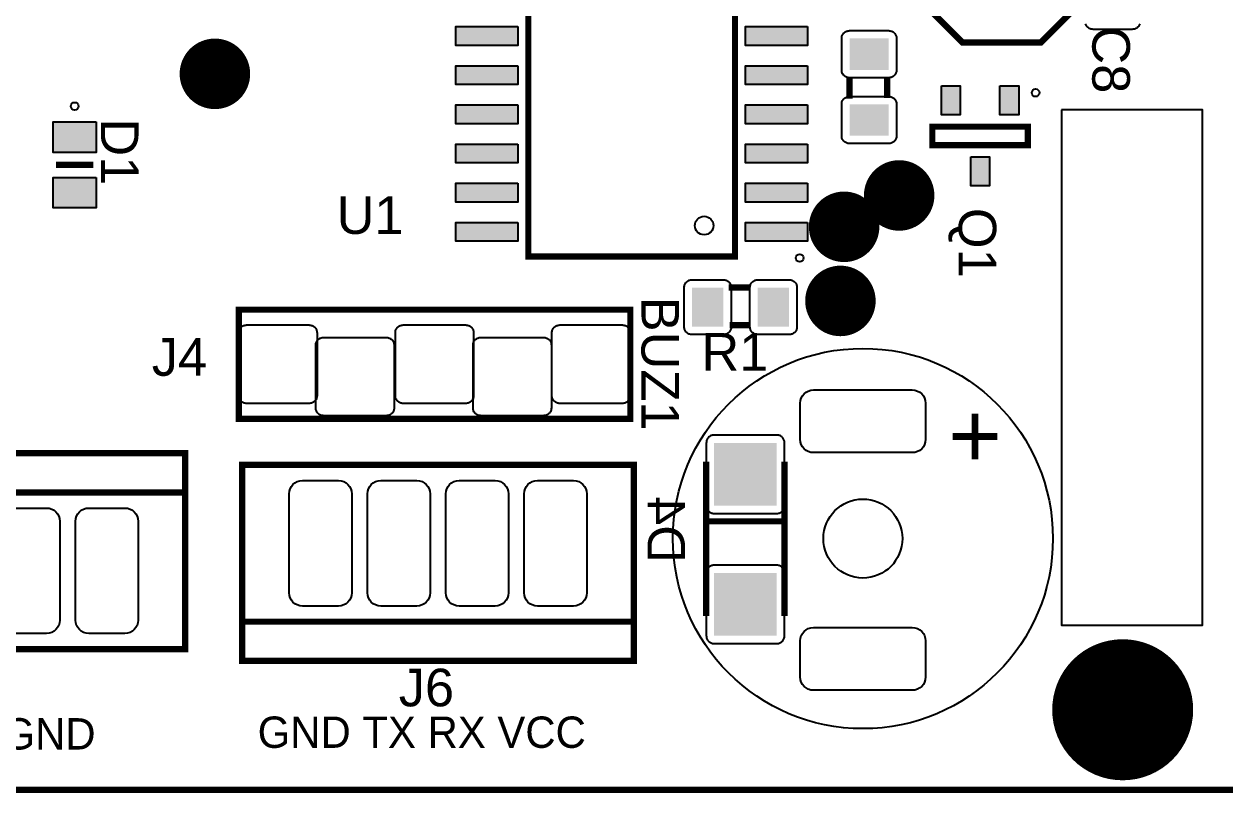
# Model space of a CAD drawing. Header units: inches. Extents: x 15 to 148, y 10 to 111.
# Drawn here: x 130.107 to 131.947, y 106.044 to 107.221 of the extents above; entities that cross this region are included whole.
import ezdxf

# ---------------------------------------------------------------- set-up
doc = ezdxf.new("R2010")
doc.units = ezdxf.units.IN
doc.header["$MEASUREMENT"] = 0
doc.layers.add('BLK_12AWG', color=7, linetype='Continuous')

# ---------------------------------------------------------------- blocks, each defined once
blk = doc.blocks.new('RPAD')
blk.add_trace([(-0.5, -0.5), (-0.5, 0.5), (0.5, -0.5), (0.5, 0.5)])
blk = doc.blocks.new('EPAD')
at = {"const_width": 0.5}
blk.add_lwpolyline([(-0.25, 0, 1), (0.25, 0, 1)], format="xyb", close=True, dxfattribs=at)
blk = doc.blocks.new('i2c')
for points, const_width in [([(129.4798, 105.3043), (131.5396, 105.3043), (131.5396, 109.1728), (129.4798, 109.1728), (129.4798, 105.3043)], 0.008), ([(129.4798, 105.3043), (131.5396, 105.3043), (131.5396, 109.1728), (129.4798, 109.1728), (129.4798, 105.3043)], 0.008), ([(129.4798, 105.3043), (131.5396, 105.3043), (131.5396, 109.1728), (129.4798, 109.1728), (129.4798, 105.3043)], 0.008), ([(130.5359, 107.2387), (130.2359, 107.2387), (130.1859, 107.2887), (130.1859, 107.3887), (130.2359, 107.4387), (130.5359, 107.4387), (130.5859, 107.3887), (130.5859, 107.2887), (130.5359, 107.2387)], 0.008), ([(130.5359, 107.2387), (130.2359, 107.2387), (130.1859, 107.2887), (130.1859, 107.3887), (130.2359, 107.4387), (130.5359, 107.4387), (130.5859, 107.3887), (130.5859, 107.2887), (130.5359, 107.2387)], 0.008), ([(130.5359, 107.2387), (130.2359, 107.2387), (130.1859, 107.2887), (130.1859, 107.3887), (130.2359, 107.4387), (130.5359, 107.4387), (130.5859, 107.3887), (130.5859, 107.2887), (130.5359, 107.2387)], 0.008), ([(130.6934, 107.2501), (130.717, 107.2501), (130.717, 107.3721), (130.6934, 107.3721), (130.6934, 107.2501)], 0.00787), ([(130.6934, 107.2501), (130.717, 107.2501), (130.717, 107.3721), (130.6934, 107.3721), (130.6934, 107.2501)], 0.00787), ([(130.6934, 107.2501), (130.717, 107.2501), (130.717, 107.3721), (130.6934, 107.3721), (130.6934, 107.2501)], 0.00787), ([(130.6298, 107.1924), (130.6568, 107.1924)], 0.008), ([(130.6298, 107.1924), (130.6568, 107.1924)], 0.008), ([(130.6298, 107.1924), (130.6568, 107.1924)], 0.008), ([(130.6298, 107.1444), (130.6578, 107.1444)], 0.008), ([(130.6298, 107.1444), (130.6578, 107.1444)], 0.008), ([(130.6298, 107.1444), (130.6578, 107.1444)], 0.008), ([(131.3179, 107.0615), (131.1209, 107.0615)], 0.008), ([(131.3179, 107.0615), (131.1209, 107.0615)], 0.008), ([(131.3179, 107.0615), (131.1209, 107.0615)], 0.008), ([(131.1969, 107.0615), (131.1969, 106.9615)], 0.008), ([(131.1969, 107.0615), (131.1969, 106.9615)], 0.008), ([(131.1969, 107.0615), (131.1969, 106.9615)], 0.008), ([(130.8987, 107.0183), (130.8987, 106.9903)], 0.008), ([(130.8987, 107.0183), (130.8987, 106.9903)], 0.008), ([(130.8987, 107.0183), (130.8987, 106.9903)], 0.008), ([(130.9467, 107.0183), (130.9467, 106.9913)], 0.008), ([(130.9467, 107.0183), (130.9467, 106.9913)], 0.008), ([(130.9467, 107.0183), (130.9467, 106.9913)], 0.008), ([(130.1463, 106.9981), (130.1463, 106.7344), (130.8589, 106.7344), (130.8589, 106.9981), (130.1463, 106.9981)], 0.00787), ([(130.1463, 106.9981), (130.1463, 106.7344), (130.8589, 106.7344), (130.8589, 106.9981), (130.1463, 106.9981)], 0.00787), ([(130.1463, 106.9981), (130.1463, 106.7344), (130.8589, 106.7344), (130.8589, 106.9981), (130.1463, 106.9981)], 0.00787), ([(131.1209, 106.9615), (131.3179, 106.9615)], 0.008), ([(131.1209, 106.9615), (131.3179, 106.9615)], 0.008), ([(131.1209, 106.9615), (131.3179, 106.9615)], 0.008), ([(130.9268, 106.3645), (131.0661, 106.3645), (131.0661, 106.8645), (130.9268, 106.8645), (130.9268, 106.3645)], 0.008), ([(130.9268, 106.3645), (131.0661, 106.3645), (131.0661, 106.8645), (130.9268, 106.8645), (130.9268, 106.3645)], 0.008), ([(130.9268, 106.3645), (131.0661, 106.3645), (131.0661, 106.8645), (130.9268, 106.8645), (130.9268, 106.3645)], 0.008), ([(131.125, 106.3689), (131.375, 106.3689), (131.375, 106.8689), (131.125, 106.8689), (131.125, 106.3689)], 0.008), ([(131.125, 106.3689), (131.375, 106.3689), (131.375, 106.8689), (131.125, 106.8689), (131.125, 106.3689)], 0.008), ([(131.125, 106.3689), (131.375, 106.3689), (131.375, 106.8689), (131.125, 106.8689), (131.125, 106.3689)], 0.008), ([(131.325, 106.8689), (131.325, 106.3689)], 0.008), ([(131.325, 106.8689), (131.325, 106.3689)], 0.008), ([(131.325, 106.8689), (131.325, 106.3689)], 0.008), ([(131.11, 105.7961), (131.36, 105.7961), (131.36, 106.2961), (131.11, 106.2961), (131.11, 105.7961)], 0.008), ([(131.11, 105.7961), (131.36, 105.7961), (131.36, 106.2961), (131.11, 106.2961), (131.11, 105.7961)], 0.008), ([(131.11, 105.7961), (131.36, 105.7961), (131.36, 106.2961), (131.11, 106.2961), (131.11, 105.7961)], 0.008), ([(131.16, 105.7961), (131.16, 106.2961)], 0.008), ([(131.16, 105.7961), (131.16, 106.2961)], 0.008), ([(131.16, 105.7961), (131.16, 106.2961)], 0.008), ([(130.742, 106.1787), (130.742, 106.1314)], 0.00787), ([(130.742, 106.1787), (130.742, 106.1314)], 0.00787), ([(130.742, 106.1787), (130.742, 106.1314)], 0.00787)]:
    blk.add_lwpolyline(points, dxfattribs=dict(const_width=const_width))
for points in [[(130.6718, 107.4151), (131.3293, 107.4151), (131.3293, 107.595), (130.6718, 107.595), (130.6718, 107.4151)], [(130.5622, 107.515), (130.5631, 107.5146), (130.564, 107.5142), (130.5648, 107.5137), (130.5656, 107.5132), (130.5663, 107.5125), (130.5669, 107.5118), (130.5675, 107.5111), (130.568, 107.5102), (130.5684, 107.5094), (130.5687, 107.5084), (130.569, 107.5075), (130.5691, 107.5065), (130.5692, 107.5054), (130.5692, 107.4554), (130.5691, 107.4544), (130.569, 107.4534), (130.5687, 107.4524), (130.5684, 107.4515), (130.568, 107.4506), (130.5675, 107.4498), (130.5669, 107.449), (130.5663, 107.4483), (130.5656, 107.4477), (130.5648, 107.4471), (130.564, 107.4466), (130.5631, 107.4462), (130.5622, 107.4459)], [(131.18, 106.0731), (131.18, 106.1191), (131.1803, 106.1226), (131.1813, 106.1258), (131.1828, 106.1287), (131.1849, 106.1312), (131.1874, 106.1332), (131.1903, 106.1348), (131.1935, 106.1358), (131.197, 106.1361), (131.323, 106.1361), (131.3264, 106.1358), (131.3297, 106.1348), (131.3326, 106.1332), (131.3351, 106.1312), (131.3371, 106.1287), (131.3387, 106.1258), (131.3396, 106.1226), (131.34, 106.1191), (131.34, 106.0731)]]:
    blk.add_lwpolyline(points)
for points in [[(130.6414, 107.3365), (130.6414, 107.3605), (130.6784, 107.3605), (130.6784, 107.3365), (130.6414, 107.3365)], [(130.7319, 107.2991), (130.7319, 107.3231), (130.7689, 107.3231), (130.7689, 107.2991), (130.7319, 107.2991)], [(130.6414, 107.2617), (130.6414, 107.2857), (130.6784, 107.2857), (130.6784, 107.2617), (130.6414, 107.2617)], [(131.0463, 107.2415), (131.0923, 107.2415), (131.0958, 107.2412), (131.099, 107.2402), (131.1019, 107.2387), (131.1044, 107.2366), (131.1065, 107.2341), (131.108, 107.2312), (131.109, 107.228), (131.1093, 107.2245), (131.1093, 107.0985), (131.109, 107.095), (131.108, 107.0918), (131.1065, 107.0889), (131.1044, 107.0864), (131.1019, 107.0844), (131.099, 107.0828), (131.0958, 107.0819), (131.0923, 107.0815), (131.0463, 107.0815), (131.0429, 107.0819), (131.0397, 107.0828), (131.0368, 107.0844), (131.0343, 107.0864), (131.0322, 107.0889), (131.0307, 107.0918), (131.0297, 107.095), (131.0293, 107.0985), (131.0293, 107.2245), (131.0297, 107.228), (131.0307, 107.2312), (131.0322, 107.2341), (131.0343, 107.2366), (131.0368, 107.2387), (131.0397, 107.2402), (131.0429, 107.2412), (131.0463, 107.2415)], [(131.3495, 107.2415), (131.3955, 107.2415), (131.399, 107.2412), (131.4022, 107.2402), (131.4051, 107.2387), (131.4076, 107.2366), (131.4096, 107.2341), (131.4112, 107.2312), (131.4122, 107.228), (131.4125, 107.2245), (131.4125, 107.0985), (131.4122, 107.095), (131.4112, 107.0918), (131.4096, 107.0889), (131.4076, 107.0864), (131.4051, 107.0844), (131.4022, 107.0828), (131.399, 107.0819), (131.3955, 107.0815), (131.3495, 107.0815), (131.346, 107.0819), (131.3428, 107.0828), (131.3399, 107.0844), (131.3374, 107.0864), (131.3354, 107.0889), (131.3338, 107.0918), (131.3328, 107.095), (131.3325, 107.0985), (131.3325, 107.2245), (131.3328, 107.228), (131.3338, 107.2312), (131.3354, 107.2341), (131.3374, 107.2366), (131.3399, 107.2387), (131.3428, 107.2402), (131.346, 107.2412), (131.3495, 107.2415)], [(130.5808, 107.2044), (130.6208, 107.2044), (130.6219, 107.2043), (130.6229, 107.2042), (130.6239, 107.204), (130.6248, 107.2036), (130.6257, 107.2032), (130.6265, 107.2027), (130.6272, 107.2021), (130.6279, 107.2015), (130.6286, 107.2008), (130.6292, 107.2), (130.6297, 107.1992), (130.6301, 107.1983), (130.6304, 107.1974), (130.6306, 107.1964), (130.6308, 107.1954), (130.6308, 107.1944), (130.6308, 107.1444), (130.6308, 107.1434), (130.6306, 107.1423), (130.6304, 107.1414), (130.6301, 107.1405), (130.6297, 107.1396), (130.6292, 107.1388), (130.6286, 107.138), (130.6279, 107.1373), (130.6272, 107.1366), (130.6265, 107.1361), (130.6257, 107.1356), (130.6248, 107.1352), (130.6239, 107.1348), (130.6229, 107.1346), (130.6219, 107.1344), (130.6208, 107.1344), (130.5808, 107.1344), (130.5798, 107.1344), (130.5788, 107.1346), (130.5778, 107.1348), (130.5769, 107.1352), (130.576, 107.1356), (130.5752, 107.1361), (130.5744, 107.1366), (130.5737, 107.1373), (130.5731, 107.138), (130.5725, 107.1388), (130.572, 107.1396), (130.5716, 107.1405), (130.5713, 107.1414), (130.571, 107.1423), (130.5709, 107.1434), (130.5708, 107.1444), (130.5708, 107.1944), (130.5709, 107.1954), (130.571, 107.1964), (130.5713, 107.1974), (130.5716, 107.1983), (130.572, 107.1992), (130.5725, 107.2), (130.5731, 107.2008), (130.5737, 107.2015), (130.5744, 107.2021), (130.5752, 107.2027), (130.576, 107.2032), (130.5769, 107.2036), (130.5778, 107.204), (130.5788, 107.2042), (130.5798, 107.2043), (130.5808, 107.2044)], [(130.6648, 107.2044), (130.7048, 107.2044), (130.7059, 107.2043), (130.7069, 107.2042), (130.7079, 107.204), (130.7088, 107.2036), (130.7097, 107.2032), (130.7105, 107.2027), (130.7112, 107.2021), (130.7119, 107.2015), (130.7126, 107.2008), (130.7132, 107.2), (130.7137, 107.1992), (130.7141, 107.1983), (130.7144, 107.1974), (130.7146, 107.1964), (130.7148, 107.1954), (130.7148, 107.1944), (130.7148, 107.1444), (130.7148, 107.1434), (130.7146, 107.1423), (130.7144, 107.1414), (130.7141, 107.1405), (130.7137, 107.1396), (130.7132, 107.1388), (130.7126, 107.138), (130.7119, 107.1373), (130.7112, 107.1366), (130.7105, 107.1361), (130.7097, 107.1356), (130.7088, 107.1352), (130.7079, 107.1348), (130.7069, 107.1346), (130.7059, 107.1344), (130.7048, 107.1344), (130.6648, 107.1344), (130.6638, 107.1344), (130.6628, 107.1346), (130.6618, 107.1348), (130.6609, 107.1352), (130.66, 107.1356), (130.6592, 107.1361), (130.6584, 107.1366), (130.6577, 107.1373), (130.6571, 107.138), (130.6565, 107.1388), (130.656, 107.1396), (130.6556, 107.1405), (130.6553, 107.1414), (130.655, 107.1423), (130.6549, 107.1434), (130.6548, 107.1444), (130.6548, 107.1944), (130.6549, 107.1954), (130.655, 107.1964), (130.6553, 107.1974), (130.6556, 107.1983), (130.656, 107.1992), (130.6565, 107.2), (130.6571, 107.2008), (130.6577, 107.2015), (130.6584, 107.2021), (130.6592, 107.2027), (130.66, 107.2032), (130.6609, 107.2036), (130.6618, 107.204), (130.6628, 107.2042), (130.6638, 107.2043), (130.6648, 107.2044)], [(130.5656, 107.0908), (130.5896, 107.0908), (130.5896, 107.0118), (130.5656, 107.0118), (130.5656, 107.0908)], [(130.6156, 107.0908), (130.6396, 107.0908), (130.6396, 107.0118), (130.6156, 107.0118), (130.6156, 107.0908)], [(130.6656, 107.0908), (130.6896, 107.0908), (130.6896, 107.0118), (130.6656, 107.0118), (130.6656, 107.0908)], [(130.7156, 107.0908), (130.7396, 107.0908), (130.7396, 107.0118), (130.7156, 107.0118), (130.7156, 107.0908)], [(130.7656, 107.0908), (130.7896, 107.0908), (130.7896, 107.0118), (130.7656, 107.0118), (130.7656, 107.0908)], [(130.8156, 107.0908), (130.8396, 107.0908), (130.8396, 107.0118), (130.8156, 107.0118), (130.8156, 107.0908)], [(130.9587, 107.0673), (130.9587, 107.0273), (130.9586, 107.0263), (130.9585, 107.0253), (130.9582, 107.0243), (130.9579, 107.0234), (130.9575, 107.0225), (130.957, 107.0217), (130.9564, 107.0209), (130.9558, 107.0202), (130.9551, 107.0196), (130.9543, 107.019), (130.9535, 107.0185), (130.9526, 107.0181), (130.9517, 107.0178), (130.9507, 107.0175), (130.9497, 107.0174), (130.9487, 107.0173), (130.8987, 107.0173), (130.8976, 107.0174), (130.8966, 107.0175), (130.8957, 107.0178), (130.8947, 107.0181), (130.8939, 107.0185), (130.893, 107.019), (130.8923, 107.0196), (130.8916, 107.0202), (130.8909, 107.0209), (130.8904, 107.0217), (130.8899, 107.0225), (130.8894, 107.0234), (130.8891, 107.0243), (130.8889, 107.0253), (130.8887, 107.0263), (130.8887, 107.0273), (130.8887, 107.0673), (130.8887, 107.0684), (130.8889, 107.0694), (130.8891, 107.0704), (130.8894, 107.0713), (130.8899, 107.0722), (130.8904, 107.073), (130.8909, 107.0737), (130.8916, 107.0745), (130.8923, 107.0751), (130.893, 107.0757), (130.8939, 107.0762), (130.8947, 107.0766), (130.8957, 107.0769), (130.8966, 107.0771), (130.8976, 107.0773), (130.8987, 107.0773), (130.9487, 107.0773), (130.9497, 107.0773), (130.9507, 107.0771), (130.9517, 107.0769), (130.9526, 107.0766), (130.9535, 107.0762), (130.9543, 107.0757), (130.9551, 107.0751), (130.9558, 107.0745), (130.9564, 107.0737), (130.957, 107.073), (130.9575, 107.0722), (130.9579, 107.0713), (130.9582, 107.0704), (130.9585, 107.0694), (130.9586, 107.0684), (130.9587, 107.0673)], [(131.1769, 107.0615), (131.0969, 107.0615), (131.0958, 107.0615), (131.0948, 107.0613), (131.0938, 107.0611), (131.0929, 107.0607), (131.092, 107.0603), (131.0912, 107.0598), (131.0905, 107.0593), (131.0897, 107.0586), (131.0891, 107.0579), (131.0885, 107.0572), (131.088, 107.0563), (131.0876, 107.0555), (131.0873, 107.0545), (131.0871, 107.0536), (131.0869, 107.0526), (131.0869, 107.0515), (131.0869, 106.9715), (131.0869, 106.9705), (131.0871, 106.9695), (131.0873, 106.9685), (131.0876, 106.9676), (131.088, 106.9667), (131.0885, 106.9659), (131.0891, 106.9651), (131.0897, 106.9644), (131.0905, 106.9638), (131.0912, 106.9632), (131.092, 106.9627), (131.0929, 106.9623), (131.0938, 106.962), (131.0948, 106.9617), (131.0958, 106.9616), (131.0969, 106.9615), (131.1769, 106.9615), (131.1779, 106.9616), (131.1789, 106.9617), (131.1799, 106.962), (131.1808, 106.9623), (131.1817, 106.9627), (131.1825, 106.9632), (131.1833, 106.9638), (131.184, 106.9644), (131.1846, 106.9651), (131.1852, 106.9659), (131.1857, 106.9667), (131.1861, 106.9676), (131.1864, 106.9685), (131.1867, 106.9695), (131.1868, 106.9705), (131.1869, 106.9715), (131.1869, 107.0515), (131.1868, 107.0526), (131.1867, 107.0536), (131.1864, 107.0545), (131.1861, 107.0555), (131.1857, 107.0563), (131.1852, 107.0572), (131.1846, 107.0579), (131.184, 107.0586), (131.1833, 107.0593), (131.1825, 107.0598), (131.1817, 107.0603), (131.1808, 107.0607), (131.1799, 107.0611), (131.1789, 107.0613), (131.1779, 107.0615), (131.1769, 107.0615)], [(131.3429, 107.0615), (131.2629, 107.0615), (131.2618, 107.0615), (131.2608, 107.0613), (131.2598, 107.0611), (131.2589, 107.0607), (131.258, 107.0603), (131.2572, 107.0598), (131.2565, 107.0593), (131.2557, 107.0586), (131.2551, 107.0579), (131.2545, 107.0572), (131.254, 107.0563), (131.2536, 107.0555), (131.2533, 107.0545), (131.2531, 107.0536), (131.2529, 107.0526), (131.2529, 107.0515), (131.2529, 106.9715), (131.2529, 106.9705), (131.2531, 106.9695), (131.2533, 106.9685), (131.2536, 106.9676), (131.254, 106.9667), (131.2545, 106.9659), (131.2551, 106.9651), (131.2557, 106.9644), (131.2565, 106.9638), (131.2572, 106.9632), (131.258, 106.9627), (131.2589, 106.9623), (131.2598, 106.962), (131.2608, 106.9617), (131.2618, 106.9616), (131.2629, 106.9615), (131.3429, 106.9615), (131.3439, 106.9616), (131.3449, 106.9617), (131.3459, 106.962), (131.3468, 106.9623), (131.3477, 106.9627), (131.3485, 106.9632), (131.3493, 106.9638), (131.35, 106.9644), (131.3506, 106.9651), (131.3512, 106.9659), (131.3517, 106.9667), (131.3521, 106.9676), (131.3524, 106.9685), (131.3527, 106.9695), (131.3528, 106.9705), (131.3529, 106.9715), (131.3529, 107.0515), (131.3528, 107.0526), (131.3527, 107.0536), (131.3524, 107.0545), (131.3521, 107.0555), (131.3517, 107.0563), (131.3512, 107.0572), (131.3506, 107.0579), (131.35, 107.0586), (131.3493, 107.0593), (131.3485, 107.0598), (131.3477, 107.0603), (131.3468, 107.0607), (131.3459, 107.0611), (131.3449, 107.0613), (131.3439, 107.0615), (131.3429, 107.0615)], [(130.9587, 106.9833), (130.9587, 106.9433), (130.9586, 106.9423), (130.9585, 106.9413), (130.9582, 106.9403), (130.9579, 106.9394), (130.9575, 106.9385), (130.957, 106.9377), (130.9564, 106.9369), (130.9558, 106.9362), (130.9551, 106.9356), (130.9543, 106.935), (130.9535, 106.9345), (130.9526, 106.9341), (130.9517, 106.9338), (130.9507, 106.9335), (130.9497, 106.9334), (130.9487, 106.9333), (130.8987, 106.9333), (130.8976, 106.9334), (130.8966, 106.9335), (130.8957, 106.9338), (130.8947, 106.9341), (130.8939, 106.9345), (130.893, 106.935), (130.8923, 106.9356), (130.8916, 106.9362), (130.8909, 106.9369), (130.8904, 106.9377), (130.8899, 106.9385), (130.8894, 106.9394), (130.8891, 106.9403), (130.8889, 106.9413), (130.8887, 106.9423), (130.8887, 106.9433), (130.8887, 106.9833), (130.8887, 106.9844), (130.8889, 106.9854), (130.8891, 106.9864), (130.8894, 106.9873), (130.8899, 106.9882), (130.8904, 106.989), (130.8909, 106.9897), (130.8916, 106.9905), (130.8923, 106.9911), (130.893, 106.9917), (130.8939, 106.9922), (130.8947, 106.9926), (130.8957, 106.9929), (130.8966, 106.9931), (130.8976, 106.9933), (130.8987, 106.9933), (130.9487, 106.9933), (130.9497, 106.9933), (130.9507, 106.9931), (130.9517, 106.9929), (130.9526, 106.9926), (130.9535, 106.9922), (130.9543, 106.9917), (130.9551, 106.9911), (130.9558, 106.9905), (130.9564, 106.9897), (130.957, 106.989), (130.9575, 106.9882), (130.9579, 106.9873), (130.9582, 106.9864), (130.9585, 106.9854), (130.9586, 106.9844), (130.9587, 106.9833)], [(130.9464, 106.7745), (130.9464, 106.8545), (130.9465, 106.8555), (130.9466, 106.8565), (130.9469, 106.8575), (130.9472, 106.8584), (130.9476, 106.8593), (130.9481, 106.8601), (130.9487, 106.8609), (130.9493, 106.8616), (130.95, 106.8622), (130.9508, 106.8628), (130.9516, 106.8633), (130.9525, 106.8637), (130.9534, 106.864), (130.9544, 106.8643), (130.9554, 106.8644), (130.9564, 106.8645), (131.0364, 106.8645), (131.0375, 106.8644), (131.0385, 106.8643), (131.0395, 106.864), (131.0404, 106.8637), (131.0413, 106.8633), (131.0421, 106.8628), (131.0428, 106.8622), (131.0436, 106.8616), (131.0442, 106.8609), (131.0448, 106.8601), (131.0453, 106.8593), (131.0457, 106.8584), (131.046, 106.8575), (131.0462, 106.8565), (131.0464, 106.8555), (131.0464, 106.8545), (131.0464, 106.7745), (131.0464, 106.7734), (131.0462, 106.7724), (131.046, 106.7715), (131.0457, 106.7705), (131.0453, 106.7697), (131.0448, 106.7688), (131.0442, 106.7681), (131.0436, 106.7674), (131.0428, 106.7667), (131.0421, 106.7662), (131.0413, 106.7657), (131.0404, 106.7653), (131.0395, 106.7649), (131.0385, 106.7647), (131.0375, 106.7645), (131.0364, 106.7645), (130.9564, 106.7645), (130.9554, 106.7645), (130.9544, 106.7647), (130.9534, 106.7649), (130.9525, 106.7653), (130.9516, 106.7657), (130.9508, 106.7662), (130.95, 106.7667), (130.9493, 106.7674), (130.9487, 106.7681), (130.9481, 106.7688), (130.9476, 106.7697), (130.9472, 106.7705), (130.9469, 106.7715), (130.9466, 106.7724), (130.9465, 106.7734), (130.9464, 106.7745)], [(131.305, 106.7919), (131.305, 106.7459), (131.3047, 106.7425), (131.3037, 106.7392), (131.3021, 106.7363), (131.3001, 106.7338), (131.2976, 106.7318), (131.2947, 106.7302), (131.2915, 106.7293), (131.288, 106.7289), (131.162, 106.7289), (131.1585, 106.7293), (131.1553, 106.7302), (131.1524, 106.7318), (131.1499, 106.7338), (131.1479, 106.7363), (131.1463, 106.7392), (131.1453, 106.7425), (131.145, 106.7459), (131.145, 106.7919), (131.1453, 106.7954), (131.1463, 106.7986), (131.1479, 106.8015), (131.1499, 106.804), (131.1524, 106.8061), (131.1553, 106.8076), (131.1585, 106.8086), (131.162, 106.8089), (131.288, 106.8089), (131.2915, 106.8086), (131.2947, 106.8076), (131.2976, 106.8061), (131.3001, 106.804), (131.3021, 106.8015), (131.3037, 106.7986), (131.3047, 106.7954), (131.305, 106.7919)], [(130.9622, 106.6737), (130.9622, 106.7537), (130.9622, 106.7547), (130.9624, 106.7557), (130.9626, 106.7567), (130.963, 106.7576), (130.9634, 106.7585), (130.9639, 106.7593), (130.9644, 106.7601), (130.9651, 106.7608), (130.9658, 106.7614), (130.9666, 106.762), (130.9674, 106.7625), (130.9683, 106.7629), (130.9692, 106.7633), (130.9701, 106.7635), (130.9712, 106.7636), (130.9722, 106.7637), (131.0522, 106.7637), (131.0532, 106.7636), (131.0542, 106.7635), (131.0552, 106.7633), (131.0561, 106.7629), (131.057, 106.7625), (131.0578, 106.762), (131.0586, 106.7614), (131.0593, 106.7608), (131.0599, 106.7601), (131.0605, 106.7593), (131.061, 106.7585), (131.0614, 106.7576), (131.0618, 106.7567), (131.062, 106.7557), (131.0621, 106.7547), (131.0622, 106.7537), (131.0622, 106.6737), (131.0621, 106.6727), (131.062, 106.6716), (131.0618, 106.6707), (131.0614, 106.6698), (131.061, 106.6689), (131.0605, 106.6681), (131.0599, 106.6673), (131.0593, 106.6666), (131.0586, 106.6659), (131.0578, 106.6654), (131.057, 106.6649), (131.0561, 106.6645), (131.0552, 106.6641), (131.0542, 106.6639), (131.0532, 106.6637), (131.0522, 106.6637), (130.9722, 106.6637), (130.9712, 106.6637), (130.9701, 106.6639), (130.9692, 106.6641), (130.9683, 106.6645), (130.9674, 106.6649), (130.9666, 106.6654), (130.9658, 106.6659), (130.9651, 106.6666), (130.9644, 106.6673), (130.9639, 106.6681), (130.9634, 106.6689), (130.963, 106.6698), (130.9626, 106.6707), (130.9624, 106.6716), (130.9622, 106.6727), (130.9622, 106.6737)], [(130.5656, 106.7207), (130.5896, 106.7207), (130.5896, 106.6417), (130.5656, 106.6417), (130.5656, 106.7207)], [(130.6156, 106.7207), (130.6396, 106.7207), (130.6396, 106.6417), (130.6156, 106.6417), (130.6156, 106.7207)], [(130.6656, 106.7207), (130.6896, 106.7207), (130.6896, 106.6417), (130.6656, 106.6417), (130.6656, 106.7207)], [(130.7156, 106.7207), (130.7396, 106.7207), (130.7396, 106.6417), (130.7156, 106.6417), (130.7156, 106.7207)], [(130.7656, 106.7207), (130.7896, 106.7207), (130.7896, 106.6417), (130.7656, 106.6417), (130.7656, 106.7207)], [(130.8156, 106.7207), (130.8396, 106.7207), (130.8396, 106.6417), (130.8156, 106.6417), (130.8156, 106.7207)], [(131.305, 106.6919), (131.305, 106.6459), (131.3047, 106.6425), (131.3037, 106.6392), (131.3021, 106.6363), (131.3001, 106.6338), (131.2976, 106.6318), (131.2947, 106.6302), (131.2915, 106.6293), (131.288, 106.6289), (131.162, 106.6289), (131.1585, 106.6293), (131.1553, 106.6302), (131.1524, 106.6318), (131.1499, 106.6338), (131.1479, 106.6363), (131.1463, 106.6392), (131.1453, 106.6425), (131.145, 106.6459), (131.145, 106.6919), (131.1453, 106.6954), (131.1463, 106.6986), (131.1479, 106.7015), (131.1499, 106.704), (131.1524, 106.7061), (131.1553, 106.7076), (131.1585, 106.7086), (131.162, 106.7089), (131.288, 106.7089), (131.2915, 106.7086), (131.2947, 106.7076), (131.2976, 106.7061), (131.3001, 106.704), (131.3021, 106.7015), (131.3037, 106.6986), (131.3047, 106.6954), (131.305, 106.6919)], [(130.9464, 106.5745), (130.9464, 106.6545), (130.9465, 106.6555), (130.9466, 106.6565), (130.9469, 106.6575), (130.9472, 106.6584), (130.9476, 106.6593), (130.9481, 106.6601), (130.9487, 106.6609), (130.9493, 106.6616), (130.95, 106.6622), (130.9508, 106.6628), (130.9516, 106.6633), (130.9525, 106.6637), (130.9534, 106.664), (130.9544, 106.6643), (130.9554, 106.6644), (130.9564, 106.6645), (131.0364, 106.6645), (131.0375, 106.6644), (131.0385, 106.6643), (131.0395, 106.664), (131.0404, 106.6637), (131.0413, 106.6633), (131.0421, 106.6628), (131.0428, 106.6622), (131.0436, 106.6616), (131.0442, 106.6609), (131.0448, 106.6601), (131.0453, 106.6593), (131.0457, 106.6584), (131.046, 106.6575), (131.0462, 106.6565), (131.0464, 106.6555), (131.0464, 106.6545), (131.0464, 106.5745), (131.0464, 106.5734), (131.0462, 106.5724), (131.046, 106.5715), (131.0457, 106.5705), (131.0453, 106.5697), (131.0448, 106.5688), (131.0442, 106.5681), (131.0436, 106.5674), (131.0428, 106.5667), (131.0421, 106.5662), (131.0413, 106.5657), (131.0404, 106.5653), (131.0395, 106.5649), (131.0385, 106.5647), (131.0375, 106.5645), (131.0364, 106.5645), (130.9564, 106.5645), (130.9554, 106.5645), (130.9544, 106.5647), (130.9534, 106.5649), (130.9525, 106.5653), (130.9516, 106.5657), (130.9508, 106.5662), (130.95, 106.5667), (130.9493, 106.5674), (130.9487, 106.5681), (130.9481, 106.5688), (130.9476, 106.5697), (130.9472, 106.5705), (130.9469, 106.5715), (130.9466, 106.5724), (130.9465, 106.5734), (130.9464, 106.5745)], [(131.305, 106.5919), (131.305, 106.5459), (131.3047, 106.5425), (131.3037, 106.5392), (131.3021, 106.5363), (131.3001, 106.5338), (131.2976, 106.5318), (131.2947, 106.5302), (131.2915, 106.5293), (131.288, 106.5289), (131.162, 106.5289), (131.1585, 106.5293), (131.1553, 106.5302), (131.1524, 106.5318), (131.1499, 106.5338), (131.1479, 106.5363), (131.1463, 106.5392), (131.1453, 106.5425), (131.145, 106.5459), (131.145, 106.5919), (131.1453, 106.5954), (131.1463, 106.5986), (131.1479, 106.6015), (131.1499, 106.604), (131.1524, 106.6061), (131.1553, 106.6076), (131.1585, 106.6086), (131.162, 106.6089), (131.288, 106.6089), (131.2915, 106.6086), (131.2947, 106.6076), (131.2976, 106.6061), (131.3001, 106.604), (131.3021, 106.6015), (131.3037, 106.5986), (131.3047, 106.5954), (131.305, 106.5919)], [(130.9622, 106.4729), (130.9622, 106.5529), (130.9622, 106.5539), (130.9624, 106.5549), (130.9626, 106.5559), (130.963, 106.5568), (130.9634, 106.5577), (130.9639, 106.5585), (130.9644, 106.5593), (130.9651, 106.56), (130.9658, 106.5607), (130.9666, 106.5612), (130.9674, 106.5617), (130.9683, 106.5621), (130.9692, 106.5625), (130.9701, 106.5627), (130.9712, 106.5629), (130.9722, 106.5629), (131.0522, 106.5629), (131.0532, 106.5629), (131.0542, 106.5627), (131.0552, 106.5625), (131.0561, 106.5621), (131.057, 106.5617), (131.0578, 106.5612), (131.0586, 106.5607), (131.0593, 106.56), (131.0599, 106.5593), (131.0605, 106.5585), (131.061, 106.5577), (131.0614, 106.5568), (131.0618, 106.5559), (131.062, 106.5549), (131.0621, 106.5539), (131.0622, 106.5529), (131.0622, 106.4729), (131.0621, 106.4719), (131.062, 106.4709), (131.0618, 106.4699), (131.0614, 106.469), (131.061, 106.4681), (131.0605, 106.4673), (131.0599, 106.4665), (131.0593, 106.4658), (131.0586, 106.4652), (131.0578, 106.4646), (131.057, 106.4641), (131.0561, 106.4637), (131.0552, 106.4633), (131.0542, 106.4631), (131.0532, 106.463), (131.0522, 106.4629), (130.9722, 106.4629), (130.9712, 106.463), (130.9701, 106.4631), (130.9692, 106.4633), (130.9683, 106.4637), (130.9674, 106.4641), (130.9666, 106.4646), (130.9658, 106.4652), (130.9651, 106.4658), (130.9644, 106.4665), (130.9639, 106.4673), (130.9634, 106.4681), (130.963, 106.469), (130.9626, 106.4699), (130.9624, 106.4709), (130.9622, 106.4719), (130.9622, 106.4729)], [(131.305, 106.4919), (131.305, 106.4459), (131.3047, 106.4425), (131.3037, 106.4392), (131.3021, 106.4363), (131.3001, 106.4338), (131.2976, 106.4318), (131.2947, 106.4302), (131.2915, 106.4293), (131.288, 106.4289), (131.162, 106.4289), (131.1585, 106.4293), (131.1553, 106.4302), (131.1524, 106.4318), (131.1499, 106.4338), (131.1479, 106.4363), (131.1463, 106.4392), (131.1453, 106.4425), (131.145, 106.4459), (131.145, 106.4919), (131.1453, 106.4954), (131.1463, 106.4986), (131.1479, 106.5015), (131.1499, 106.504), (131.1524, 106.5061), (131.1553, 106.5076), (131.1585, 106.5086), (131.162, 106.5089), (131.288, 106.5089), (131.2915, 106.5086), (131.2947, 106.5076), (131.2976, 106.5061), (131.3001, 106.504), (131.3021, 106.5015), (131.3037, 106.4986), (131.3047, 106.4954), (131.305, 106.4919)], [(130.9464, 106.3745), (130.9464, 106.4545), (130.9465, 106.4555), (130.9466, 106.4565), (130.9469, 106.4575), (130.9472, 106.4584), (130.9476, 106.4593), (130.9481, 106.4601), (130.9487, 106.4609), (130.9493, 106.4616), (130.95, 106.4622), (130.9508, 106.4628), (130.9516, 106.4633), (130.9525, 106.4637), (130.9534, 106.464), (130.9544, 106.4643), (130.9554, 106.4644), (130.9564, 106.4645), (131.0364, 106.4645), (131.0375, 106.4644), (131.0385, 106.4643), (131.0395, 106.464), (131.0404, 106.4637), (131.0413, 106.4633), (131.0421, 106.4628), (131.0428, 106.4622), (131.0436, 106.4616), (131.0442, 106.4609), (131.0448, 106.4601), (131.0453, 106.4593), (131.0457, 106.4584), (131.046, 106.4575), (131.0462, 106.4565), (131.0464, 106.4555), (131.0464, 106.4545), (131.0464, 106.3745), (131.0464, 106.3734), (131.0462, 106.3724), (131.046, 106.3715), (131.0457, 106.3705), (131.0453, 106.3697), (131.0448, 106.3688), (131.0442, 106.3681), (131.0436, 106.3674), (131.0428, 106.3667), (131.0421, 106.3662), (131.0413, 106.3657), (131.0404, 106.3653), (131.0395, 106.3649), (131.0385, 106.3647), (131.0375, 106.3645), (131.0364, 106.3645), (130.9564, 106.3645), (130.9554, 106.3645), (130.9544, 106.3647), (130.9534, 106.3649), (130.9525, 106.3653), (130.9516, 106.3657), (130.9508, 106.3662), (130.95, 106.3667), (130.9493, 106.3674), (130.9487, 106.3681), (130.9481, 106.3688), (130.9476, 106.3697), (130.9472, 106.3705), (130.9469, 106.3715), (130.9466, 106.3724), (130.9465, 106.3734), (130.9464, 106.3745)], [(131.18, 106.1731), (131.18, 106.2191), (131.1803, 106.2226), (131.1813, 106.2258), (131.1828, 106.2287), (131.1849, 106.2312), (131.1874, 106.2332), (131.1903, 106.2348), (131.1935, 106.2358), (131.197, 106.2361), (131.323, 106.2361), (131.3264, 106.2358), (131.3297, 106.2348), (131.3326, 106.2332), (131.3351, 106.2312), (131.3371, 106.2287), (131.3387, 106.2258), (131.3396, 106.2226), (131.34, 106.2191), (131.34, 106.1731), (131.3396, 106.1696), (131.3387, 106.1664), (131.3371, 106.1635), (131.3351, 106.161), (131.3326, 106.159), (131.3297, 106.1574), (131.3264, 106.1564), (131.323, 106.1561), (131.197, 106.1561), (131.1935, 106.1564), (131.1903, 106.1574), (131.1874, 106.159), (131.1849, 106.161), (131.1828, 106.1635), (131.1813, 106.1664), (131.1803, 106.1696), (131.18, 106.1731)], [(130.6871, 106.1825), (130.7261, 106.1825), (130.7261, 106.1275), (130.6871, 106.1275), (130.6871, 106.1825)], [(130.758, 106.1825), (130.797, 106.1825), (130.797, 106.1275), (130.758, 106.1275), (130.758, 106.1825)]]:
    blk.add_lwpolyline(points, close=True)
for centre, radius in [((131.2189, 107.1615), 0.2426), ((131.2189, 107.1615), 0.2426), ((131.2189, 107.1615), 0.2426), ((130.6501, 107.382), 0.00492), ((130.6501, 107.382), 0.00492), ((130.6501, 107.382), 0.00492), ((131.2189, 107.1615), 0.0504), ((131.2189, 107.1615), 0.0504), ((131.2189, 107.1615), 0.0504), ((130.8609, 107.0808), 0.00492), ((130.8609, 107.0808), 0.00492), ((130.8609, 107.0808), 0.00492), ((130.8195, 106.9588), 0.0118), ((130.8195, 106.9588), 0.0118), ((130.8195, 106.9588), 0.0118), ((130.6672, 106.155), 0.00492), ((130.6672, 106.155), 0.00492), ((130.6672, 106.155), 0.00492)]:
    blk.add_circle(centre, radius)
for name, p, xscale, yscale in [('EPAD', (131.4374, 107.4932), 0.18, 0.18), ('EPAD', (130.7811, 107.2078), 0.09, 0.09), ('RPAD', (130.6008, 107.1694), 0.04, 0.05), ('RPAD', (130.6848, 107.1694), 0.04, 0.05), ('EPAD', (130.8211, 107.1375), 0.09, 0.09), ('EPAD', (130.9157, 107.1328), 0.09, 0.09), ('RPAD', (130.5776, 107.0513), 0.024, 0.079), ('RPAD', (130.6276, 107.0513), 0.024, 0.079), ('RPAD', (130.6776, 107.0513), 0.024, 0.079), ('RPAD', (130.7276, 107.0513), 0.024, 0.079), ('RPAD', (130.7776, 107.0513), 0.024, 0.079), ('RPAD', (130.8276, 107.0513), 0.024, 0.079), ('RPAD', (131.1369, 107.0115), 0.08, 0.08), ('RPAD', (131.3029, 107.0115), 0.08, 0.08), ('RPAD', (130.5776, 106.6812), 0.024, 0.079), ('RPAD', (130.6276, 106.6812), 0.024, 0.079), ('RPAD', (130.6776, 106.6812), 0.024, 0.079), ('RPAD', (130.7276, 106.6812), 0.024, 0.079), ('RPAD', (130.7776, 106.6812), 0.024, 0.079), ('RPAD', (130.8276, 106.6812), 0.024, 0.079), ('EPAD', (130.6259, 106.3341), 0.09, 0.09), ('RPAD', (130.7066, 106.155), 0.039, 0.055), ('RPAD', (130.7775, 106.155), 0.039, 0.055)]:
    blk.add_blockref(name, p, dxfattribs=dict(xscale=xscale, yscale=yscale))
for p, xscale, yscale, rotation in [((130.6599, 107.3485), 0.024, 0.037, 90), ((130.7504, 107.3111), 0.024, 0.037, 90), ((130.6599, 107.2737), 0.024, 0.037, 90), ((130.9237, 107.0473), 0.04, 0.05, 270), ((130.9237, 106.9633), 0.04, 0.05, 270)]:
    blk.add_blockref('RPAD', p, dxfattribs=dict(xscale=xscale, yscale=yscale, rotation=rotation))
for s, height, width, p in [('C8', 0.048, 1.041667, (130.5653, 107.4544)), ('C8', 0.048, 1.041667, (130.5653, 107.4544)), ('C8', 0.048, 1.041667, (130.5653, 107.4544)), ('Q1', 0.048, 1.041667, (130.7969, 107.2837)), ('Q1', 0.048, 1.041667, (130.7969, 107.2837)), ('Q1', 0.048, 1.041667, (130.7969, 107.2837)), ('+', 0.08, 1.125, (131.0536, 107.266)), ('+', 0.08, 1.125, (131.0536, 107.266)), ('+', 0.08, 1.125, (131.0536, 107.266)), ('BUZ1', 0.048, 1.041667, (130.9103, 106.8787)), ('BUZ1', 0.048, 1.041667, (130.9103, 106.8787)), ('BUZ1', 0.048, 1.041667, (130.9103, 106.8787)), ('D1', 0.048, 1.041667, (130.6827, 106.1886)), ('D1', 0.048, 1.041667, (130.6827, 106.1886)), ('D1', 0.048, 1.041667, (130.6827, 106.1886))]:
    blk.add_text(s, height=height, dxfattribs=dict(width=width)).set_placement(p)
at = {"width": 1.041667}
for s, p in [('R1', (131.0047, 106.9553)), ('R1', (131.0047, 106.9553)), ('R1', (131.0047, 106.9553)), ('J6', (131.433, 106.5689)), ('J6', (131.433, 106.5689)), ('J6', (131.433, 106.5689)), ('U1', (130.8302, 106.4895)), ('U1', (130.8302, 106.4895)), ('U1', (130.8302, 106.4895)), ('J4', (131.0112, 106.2535)), ('J4', (131.0112, 106.2535)), ('J4', (131.0112, 106.2535))]:
    blk.add_text(s, height=0.048, rotation=90, dxfattribs=at).set_placement(p)
at = {"text_generation_flag": 2, "width": 1.041667}
blk.add_text('D4', height=0.048, dxfattribs=at).set_placement((131.2502, 106.8865))
blk.add_text('D4', height=0.048, dxfattribs=at).set_placement((131.2502, 106.8865))
blk.add_text('D4', height=0.048, dxfattribs=at).set_placement((131.2502, 106.8865))
for s, p in [('GND TX RX VCC', (131.486, 106.3887)), ('GND TX RX VCC', (131.486, 106.3887)), ('GND TX RX VCC', (131.486, 106.3887)), ('VCC TX RX GND', (131.4881, 105.7627)), ('VCC TX RX GND', (131.4881, 105.7627)), ('VCC TX RX GND', (131.4881, 105.7627))]:
    blk.add_text(s, height=0.04, rotation=90).set_placement(p)

msp = doc.modelspace()

# ---------------------------------------------------------------- block references
at = {"layer": 'BLK_12AWG', "xscale": 1.2, "yscale": 1.2, "zscale": 1.2, "rotation": 270}
msp.add_blockref('i2c', (2.7982, 263.8962), dxfattribs=at)

doc.saveas('drawing.dxf')
